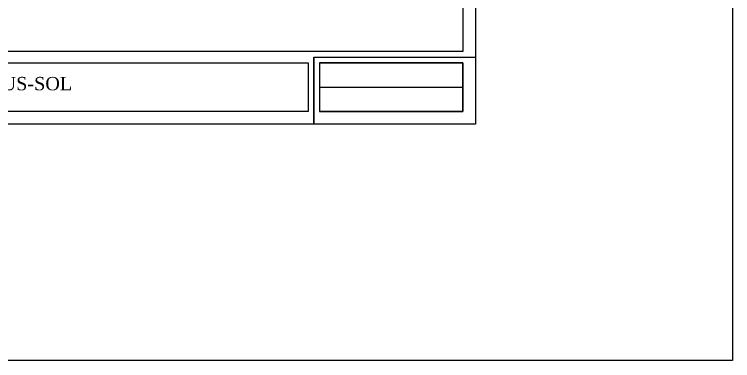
# Model space of a CAD drawing. Header units: millimetres. Extents: x 61345 to 69644, y 9491 to 29385.
# Drawn here: x 65879 to 69644, y 9491 to 11305 of the extents above; entities that cross this region are included whole.
import ezdxf

# ---------------------------------------------------------------- set-up
doc = ezdxf.new("R2010")
doc.units = ezdxf.units.MM
doc.layers.add('TEXTE', color=7, linetype='Continuous')
doc.styles.add('CARTOUCHE', font='verdana.ttf')

msp = doc.modelspace()

# ---------------------------------------------------------------- linework, layer by layer
for p, q in [((67448, 11081.6), (67448, 10730.6)), ((67418, 11051.6), (67418, 10795.6)), ((67478, 11051.6), (67478, 10795.6)), ((67478, 10923.6), (68230.4, 10923.6))]:
    msp.add_line(p, q)
at = {"color": 3, "linetype": 'ByBlock'}
msp.add_lwpolyline([(69644, 9491.3), (61345, 9491.3), (61345, 29385.2), (69644, 29385.2)], close=True, dxfattribs=at)
for points in [[(68295.4, 14721.6), (68295.4, 10730.6), (62705.4, 10730.6), (62705.4, 14721.6)], [(68230.4, 11051.6), (67478, 11051.6), (67478, 10795.6), (68230.4, 10795.6)]]:
    msp.add_lwpolyline(points, close=True)
for points in [[(62770.4, 11111.6), (62770.4, 14656.6), (68230.4, 14656.6), (68230.4, 11111.6)], [(68230.4, 11111.6), (62770.4, 11111.6)], [(67448, 10730.6), (67448, 11081.6), (68295.4, 11081.6)], [(63131.8, 11051.6), (67418, 11051.6)], [(68230.4, 11051.6), (68230.4, 10795.6), (67478, 10795.6)], [(67478, 11051.6), (68230.4, 11051.6), (68230.4, 10795.6), (67478, 10795.6)], [(67418, 10795.6), (63131.8, 10795.6)], [(67418, 10795.6), (63137.1, 10795.6)]]:
    msp.add_lwpolyline(points)

# ---------------------------------------------------------------- texts
at = {"layer": 'TEXTE', "insert": (64238, 10977.6), "char_height": 70, "width": 1999.9, "attachment_point": 1, "style": 'CARTOUCHE'}
msp.add_mtext('{\\fTimes New Roman|b0|i0|c0|p18;Plan des attentes électriques - 1er SOUS-SOL}', dxfattribs=at)

doc.saveas('drawing.dxf')
